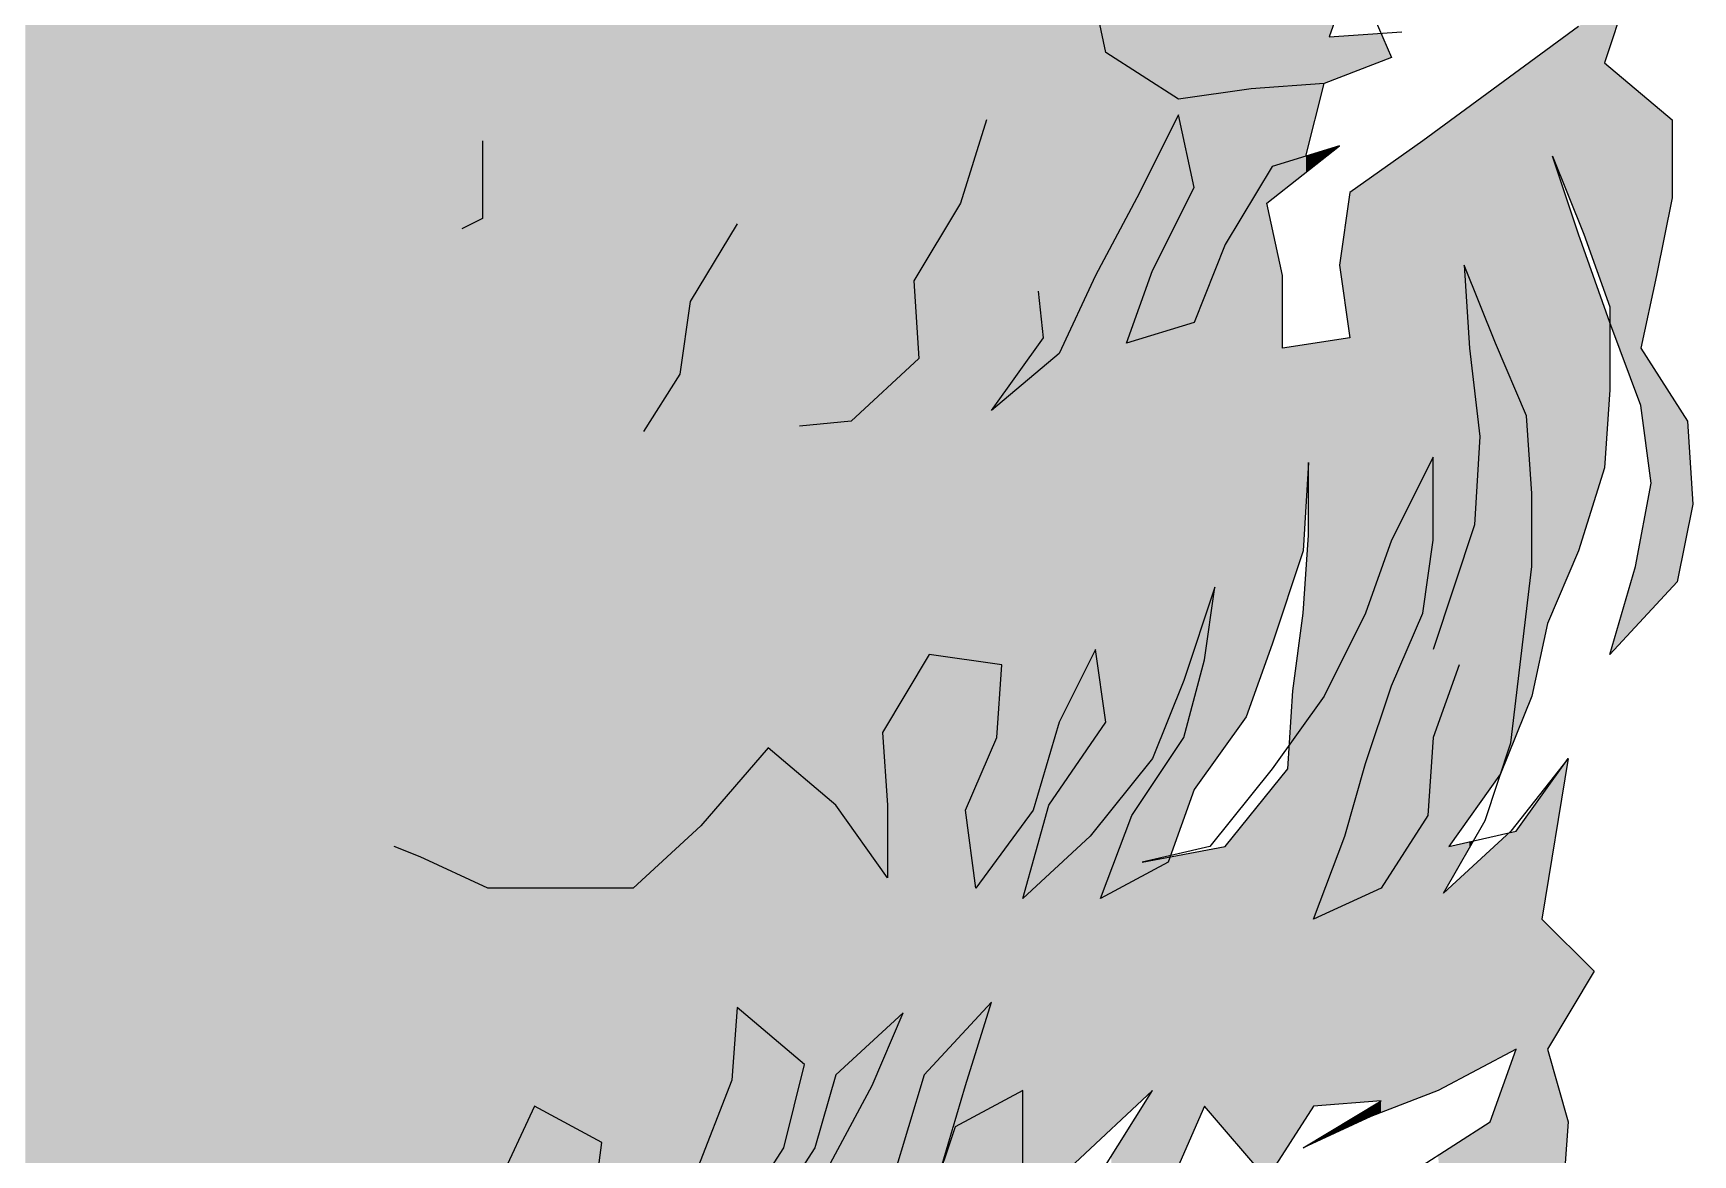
# Model space of a CAD drawing. Extents: x 20.477 to 20.834, y 4.403 to 4.771.
# Drawn here: x 20.636 to 20.8342, y 4.484 to 4.618 of the extents above; entities that cross this region are included whole.
import ezdxf

# ---------------------------------------------------------------- set-up
doc = ezdxf.new("R2010")
doc.units = 0
doc.layers.get('0').update_dxf_attribs({"linetype": 'CONTINUOUS'})

# ---------------------------------------------------------------- blocks, each defined once
blk = doc.blocks.new('*U12')
at = {"color": 0}
for points in [[(20.67417, 4.43706), (20.67107, 4.76896), (20.67417, 4.76962)], [(20.67541, 4.43763), (20.67417, 4.76962), (20.67541, 4.76989)], [(20.67417, 4.43706), (20.67417, 4.76962), (20.67541, 4.43763)], [(20.67665, 4.43821), (20.67541, 4.76989), (20.67665, 4.77015)], [(20.67541, 4.43763), (20.67541, 4.76989), (20.67665, 4.43821)], [(20.67665, 4.43821), (20.67665, 4.77015), (20.67727, 4.43849)], [(20.67727, 4.43849), (20.67665, 4.77015), (20.67727, 4.76982)], [(20.67727, 4.43849), (20.67727, 4.76982), (20.68223, 4.44078)], [(20.68223, 4.44078), (20.67727, 4.76982), (20.68223, 4.76715)], [(20.66797, 4.40371), (20.66457, 4.76673), (20.66797, 4.76829)], [(20.66921, 4.40295), (20.66797, 4.76829), (20.66921, 4.76856)], [(20.66797, 4.40371), (20.66797, 4.76829), (20.66921, 4.40295)], [(20.67107, 4.40466), (20.66921, 4.76856), (20.67107, 4.76896)], [(20.66921, 4.40295), (20.66921, 4.76856), (20.67107, 4.40466)], [(20.67107, 4.42838), (20.67107, 4.76896), (20.67417, 4.43706)], [(20.66457, 4.4058), (20.6599, 4.76457), (20.66457, 4.76673)], [(20.66457, 4.4058), (20.66457, 4.76673), (20.66797, 4.40371)], [(20.68223, 4.44078), (20.68223, 4.76715), (20.68472, 4.43896)], [(20.68472, 4.43896), (20.68223, 4.76715), (20.68472, 4.76581)], [(20.69154, 4.43396), (20.68472, 4.76581), (20.69154, 4.76686)], [(20.68472, 4.43896), (20.68472, 4.76581), (20.69154, 4.43396)], [(20.69278, 4.42776), (20.69154, 4.76686), (20.69278, 4.76705)], [(20.69154, 4.43396), (20.69154, 4.76686), (20.69278, 4.42776)], [(20.69278, 4.42776), (20.69278, 4.76705), (20.6934, 4.42466)], [(20.6934, 4.42466), (20.69278, 4.76705), (20.6934, 4.76648)], [(20.6934, 4.42466), (20.6934, 4.76648), (20.69775, 4.41597)], [(20.69775, 4.41597), (20.6934, 4.76648), (20.69775, 4.76247)], [(20.65928, 4.40295), (20.65121, 4.75279), (20.65928, 4.76373)], [(20.6599, 4.40328), (20.65928, 4.76373), (20.6599, 4.76457)], [(20.65928, 4.40295), (20.65928, 4.76373), (20.6599, 4.40328)], [(20.6599, 4.40328), (20.6599, 4.76457), (20.66457, 4.4058)], [(20.64191, 4.43458), (20.63508, 4.75961), (20.64191, 4.76171)], [(20.64315, 4.4342), (20.64191, 4.76171), (20.64315, 4.76209)], [(20.64191, 4.43458), (20.64191, 4.76171), (20.64315, 4.4342)], [(20.64315, 4.4342), (20.64315, 4.76209), (20.64873, 4.43248)], [(20.64873, 4.43248), (20.64315, 4.76209), (20.64873, 4.75565)], [(20.69775, 4.41597), (20.69775, 4.76247), (20.69837, 4.41706)], [(20.69837, 4.41706), (20.69775, 4.76247), (20.69837, 4.7619)], [(20.69837, 4.44264), (20.69837, 4.7619), (20.69899, 4.45133)], [(20.69899, 4.45133), (20.69837, 4.7619), (20.69899, 4.76133)], [(20.63508, 4.43301), (20.63508, 4.75961), (20.64191, 4.43458)], [(20.69899, 4.45133), (20.69899, 4.76133), (20.70085, 4.45233)], [(20.70085, 4.45233), (20.69899, 4.76133), (20.70085, 4.75961)], [(20.70085, 4.45233), (20.70085, 4.75961), (20.70271, 4.45333)], [(20.70271, 4.45333), (20.70085, 4.75961), (20.70271, 4.75849)], [(20.70271, 4.45333), (20.70271, 4.75849), (20.70705, 4.45567)], [(20.70705, 4.45567), (20.70271, 4.75849), (20.70705, 4.75589)], [(20.64873, 4.43248), (20.64873, 4.75565), (20.64997, 4.4321)], [(20.64997, 4.4321), (20.64873, 4.75565), (20.64997, 4.75422)], [(20.70705, 4.45567), (20.70705, 4.75589), (20.71015, 4.45301)], [(20.71015, 4.45301), (20.70705, 4.75589), (20.71015, 4.75403)], [(20.64997, 4.40915), (20.64997, 4.75422), (20.65121, 4.40481)], [(20.65121, 4.40481), (20.64997, 4.75422), (20.65121, 4.75279)], [(20.71015, 4.45301), (20.71015, 4.75403), (20.7145, 4.44929)], [(20.7145, 4.44929), (20.71015, 4.75403), (20.7145, 4.75216)], [(20.65121, 4.40481), (20.65121, 4.75279), (20.65928, 4.40295)], [(20.73993, 4.47434), (20.73869, 4.71772), (20.73993, 4.71877)], [(20.74056, 4.4754), (20.73993, 4.71877), (20.74056, 4.71929)], [(20.73993, 4.47434), (20.73993, 4.71877), (20.74056, 4.4754)], [(20.74056, 4.4754), (20.74056, 4.71929), (20.74126, 4.4766)], [(20.74126, 4.4766), (20.74056, 4.71929), (20.74126, 4.71918)], [(20.74126, 4.4766), (20.74126, 4.71918), (20.74242, 4.47856)], [(20.74242, 4.47856), (20.74126, 4.71918), (20.74242, 4.719)], [(20.74242, 4.47856), (20.74242, 4.719), (20.74304, 4.47961)], [(20.74304, 4.47961), (20.74242, 4.719), (20.74304, 4.71891)], [(20.74304, 4.47961), (20.74304, 4.71891), (20.74428, 4.48172)], [(20.74428, 4.48172), (20.74304, 4.71891), (20.74428, 4.71872)], [(20.74428, 4.48172), (20.74428, 4.71872), (20.7449, 4.48383)], [(20.7449, 4.48383), (20.74428, 4.71872), (20.7449, 4.71862)], [(20.73807, 4.47118), (20.73621, 4.71562), (20.73807, 4.71719)], [(20.73869, 4.47223), (20.73807, 4.71719), (20.73869, 4.71772)], [(20.73807, 4.47118), (20.73807, 4.71719), (20.73869, 4.47223)], [(20.73869, 4.47223), (20.73869, 4.71772), (20.73993, 4.47434)], [(20.73435, 4.46456), (20.73249, 4.71247), (20.73435, 4.71404)], [(20.73621, 4.46787), (20.73435, 4.71404), (20.73621, 4.71562)], [(20.73435, 4.46456), (20.73435, 4.71404), (20.73621, 4.46787)], [(20.73621, 4.46787), (20.73621, 4.71562), (20.73807, 4.47118)], [(20.7145, 4.44929), (20.7145, 4.71371), (20.71574, 4.44823)], [(20.71574, 4.44823), (20.7145, 4.71371), (20.71574, 4.71294)], [(20.71574, 4.44823), (20.71574, 4.71294), (20.71884, 4.44823)], [(20.71884, 4.44823), (20.71574, 4.71294), (20.71884, 4.71104)], [(20.73107, 4.45671), (20.73063, 4.71123), (20.73107, 4.71226)], [(20.73125, 4.45691), (20.73107, 4.71226), (20.73125, 4.71229)], [(20.73107, 4.45671), (20.73107, 4.71226), (20.73125, 4.45691)], [(20.73187, 4.44761), (20.73125, 4.71229), (20.73187, 4.71238)], [(20.73125, 4.44761), (20.73125, 4.71229), (20.73187, 4.44761)], [(20.73249, 4.44761), (20.73187, 4.71238), (20.73249, 4.71247)], [(20.73187, 4.44761), (20.73187, 4.71238), (20.73249, 4.44761)], [(20.73249, 4.46125), (20.73249, 4.71247), (20.73435, 4.46456)], [(20.71884, 4.44823), (20.71884, 4.71104), (20.71946, 4.44823)], [(20.71946, 4.44823), (20.71884, 4.71104), (20.71946, 4.71065)], [(20.71946, 4.44823), (20.71946, 4.71065), (20.72256, 4.44823)], [(20.72256, 4.44823), (20.71946, 4.71065), (20.72256, 4.70875)], [(20.72753, 4.45257), (20.72566, 4.7097), (20.72753, 4.71027)], [(20.72815, 4.45329), (20.72753, 4.71027), (20.72815, 4.71046)], [(20.72753, 4.45257), (20.72753, 4.71027), (20.72815, 4.45329)], [(20.73063, 4.45619), (20.72815, 4.71046), (20.73063, 4.71123)], [(20.72815, 4.45329), (20.72815, 4.71046), (20.73063, 4.45619)], [(20.73063, 4.45619), (20.73063, 4.71123), (20.73107, 4.45671)], [(20.7238, 4.44823), (20.72256, 4.70875), (20.7238, 4.70913)], [(20.72256, 4.44823), (20.72256, 4.70875), (20.7238, 4.44823)], [(20.72504, 4.44967), (20.7238, 4.70913), (20.72504, 4.70951)], [(20.7238, 4.44823), (20.7238, 4.70913), (20.72504, 4.44967)], [(20.72566, 4.4504), (20.72504, 4.70951), (20.72566, 4.7097)], [(20.72504, 4.44967), (20.72504, 4.70951), (20.72566, 4.4504)], [(20.72566, 4.4504), (20.72566, 4.7097), (20.72753, 4.45257)], [(20.7449, 4.48383), (20.7449, 4.68207), (20.74552, 4.48594)], [(20.74552, 4.48594), (20.7449, 4.68207), (20.74552, 4.67975)], [(20.76351, 4.48586), (20.76351, 4.68207), (20.76413, 4.48644)], [(20.76413, 4.48644), (20.76351, 4.68207), (20.76413, 4.67339)], [(20.74552, 4.48594), (20.74552, 4.67975), (20.74588, 4.48716)], [(20.74588, 4.48716), (20.74552, 4.67975), (20.74588, 4.6784)], [(20.74588, 4.48716), (20.74588, 4.6784), (20.74614, 4.4873)], [(20.74614, 4.4873), (20.74588, 4.6784), (20.74614, 4.67742)], [(20.77309, 4.52318), (20.77282, 4.67773), (20.77309, 4.67828)], [(20.77309, 4.52318), (20.77309, 4.67828), (20.77344, 4.52415)], [(20.77344, 4.52415), (20.77309, 4.67828), (20.77344, 4.67587)], [(20.74614, 4.4873), (20.74614, 4.67742), (20.74676, 4.48764)], [(20.74676, 4.48764), (20.74614, 4.67742), (20.74676, 4.67509)], [(20.77282, 4.52241), (20.77186, 4.67581), (20.77282, 4.67773)], [(20.77282, 4.52241), (20.77282, 4.67773), (20.77309, 4.52318)], [(20.77158, 4.51965), (20.77096, 4.67401), (20.77158, 4.67525)], [(20.77186, 4.51972), (20.77158, 4.67525), (20.77186, 4.67581)], [(20.77158, 4.51965), (20.77158, 4.67525), (20.77186, 4.51972)], [(20.77186, 4.51972), (20.77186, 4.67581), (20.77282, 4.52241)], [(20.77344, 4.52415), (20.77344, 4.67587), (20.77406, 4.52589)], [(20.77406, 4.52589), (20.77344, 4.67587), (20.77406, 4.67153)], [(20.76351, 4.48586), (20.76165, 4.66408), (20.76351, 4.67339)], [(20.77046, 4.5194), (20.76972, 4.67153), (20.77046, 4.67301)], [(20.77096, 4.51951), (20.77046, 4.67301), (20.77096, 4.67401)], [(20.77046, 4.5194), (20.77046, 4.67301), (20.77096, 4.51951)], [(20.77096, 4.51951), (20.77096, 4.67401), (20.77158, 4.51965)], [(20.76909, 4.51908), (20.76847, 4.66739), (20.76909, 4.67029)], [(20.76972, 4.51923), (20.76909, 4.67029), (20.76972, 4.67153)], [(20.76909, 4.51908), (20.76909, 4.67029), (20.76972, 4.51923)], [(20.76972, 4.51923), (20.76972, 4.67153), (20.77046, 4.5194)], [(20.77406, 4.52589), (20.77406, 4.67153), (20.77468, 4.52762)], [(20.77468, 4.52762), (20.77406, 4.67153), (20.77468, 4.67109)], [(20.77468, 4.52762), (20.77468, 4.67109), (20.77592, 4.52936)], [(20.77592, 4.52936), (20.77468, 4.67109), (20.77592, 4.6702)], [(20.77592, 4.52936), (20.77592, 4.6702), (20.77654, 4.53023)], [(20.77654, 4.53023), (20.77592, 4.6702), (20.77654, 4.66976)], [(20.77654, 4.53023), (20.77654, 4.66976), (20.7784, 4.53283)], [(20.7784, 4.53283), (20.77654, 4.66976), (20.7784, 4.66843)], [(20.7784, 4.53283), (20.7784, 4.66843), (20.78088, 4.53631)], [(20.78088, 4.53631), (20.7784, 4.66843), (20.78088, 4.66665)], [(20.76847, 4.49049), (20.76785, 4.6645), (20.76847, 4.66739)], [(20.76847, 4.51894), (20.76847, 4.66739), (20.76909, 4.51908)], [(20.78088, 4.53631), (20.78088, 4.66665), (20.78274, 4.54152)], [(20.78274, 4.54152), (20.78088, 4.66665), (20.78274, 4.66533)], [(20.76785, 4.48991), (20.76723, 4.6616), (20.76785, 4.6645)], [(20.76785, 4.48991), (20.76785, 4.6645), (20.76847, 4.49049)], [(20.78274, 4.54152), (20.78274, 4.66533), (20.78336, 4.54325)], [(20.78336, 4.54325), (20.78274, 4.66533), (20.78336, 4.66471)], [(20.78336, 4.59771), (20.78336, 4.66471), (20.78398, 4.5982)], [(20.78398, 4.5982), (20.78336, 4.66471), (20.78398, 4.66408)], [(20.74676, 4.48764), (20.74676, 4.66284), (20.74687, 4.4877)], [(20.74687, 4.4877), (20.74676, 4.66284), (20.74687, 4.66245)], [(20.74687, 4.4877), (20.74687, 4.66245), (20.74735, 4.48796)], [(20.74735, 4.48796), (20.74687, 4.66245), (20.74735, 4.66078)], [(20.76165, 4.48412), (20.76041, 4.66143), (20.76165, 4.66408)], [(20.76165, 4.48412), (20.76165, 4.66408), (20.76351, 4.48586)], [(20.76413, 4.48644), (20.76413, 4.66408), (20.76475, 4.48702)], [(20.76475, 4.48702), (20.76413, 4.66408), (20.76475, 4.66129)], [(20.78398, 4.5982), (20.78398, 4.66408), (20.78461, 4.59869)], [(20.78461, 4.59869), (20.78398, 4.66408), (20.78461, 4.66346)], [(20.78461, 4.59869), (20.78461, 4.66346), (20.78523, 4.59918)], [(20.78523, 4.59918), (20.78461, 4.66346), (20.78523, 4.66284)], [(20.78523, 4.59918), (20.78523, 4.66284), (20.78585, 4.59966)], [(20.78585, 4.59966), (20.78523, 4.66284), (20.78585, 4.66222)], [(20.74735, 4.48796), (20.74735, 4.66078), (20.74738, 4.48797)], [(20.74738, 4.48797), (20.74735, 4.66078), (20.74738, 4.66067)], [(20.74738, 4.48797), (20.74738, 4.66067), (20.74739, 4.48798)], [(20.74739, 4.48798), (20.74738, 4.66067), (20.74739, 4.66062)], [(20.74739, 4.48798), (20.74739, 4.66062), (20.748, 4.48831)], [(20.748, 4.48831), (20.74739, 4.66062), (20.748, 4.6585)], [(20.76041, 4.48296), (20.75731, 4.65478), (20.76041, 4.66143)], [(20.76041, 4.48296), (20.76041, 4.66143), (20.76165, 4.48412)], [(20.76475, 4.48702), (20.76475, 4.66129), (20.76537, 4.48759)], [(20.76537, 4.48759), (20.76475, 4.66129), (20.76537, 4.6585)], [(20.76723, 4.48933), (20.76661, 4.65292), (20.76723, 4.6616)], [(20.76723, 4.48933), (20.76723, 4.6616), (20.76785, 4.48991)], [(20.78585, 4.59966), (20.78585, 4.66222), (20.78647, 4.60015)], [(20.78647, 4.60015), (20.78585, 4.66222), (20.78647, 4.6616)], [(20.78647, 4.60015), (20.78647, 4.6616), (20.78771, 4.60113)], [(20.78771, 4.60113), (20.78647, 4.6616), (20.78771, 4.66036)], [(20.78771, 4.60113), (20.78771, 4.66036), (20.78802, 4.60137)], [(20.78802, 4.60137), (20.78771, 4.66036), (20.78802, 4.66005)], [(20.748, 4.48831), (20.748, 4.6585), (20.74862, 4.48864)], [(20.74862, 4.48864), (20.748, 4.6585), (20.74862, 4.65633)], [(20.76537, 4.48759), (20.76537, 4.6585), (20.76599, 4.48817)], [(20.76599, 4.48817), (20.76537, 4.6585), (20.76599, 4.65571)], [(20.78802, 4.6033), (20.78802, 4.66005), (20.78833, 4.60454)], [(20.78833, 4.60454), (20.78802, 4.66005), (20.78833, 4.65974)], [(20.78833, 4.60454), (20.78833, 4.65974), (20.78895, 4.60702)], [(20.78895, 4.60702), (20.78833, 4.65974), (20.78895, 4.65912)], [(20.78895, 4.60702), (20.78895, 4.65912), (20.79019, 4.61198)], [(20.79019, 4.61198), (20.78895, 4.65912), (20.79019, 4.65788)], [(20.79019, 4.61198), (20.79019, 4.65788), (20.79081, 4.61222)], [(20.79081, 4.61222), (20.79019, 4.65788), (20.79081, 4.65726)], [(20.79081, 4.61756), (20.79081, 4.65726), (20.79205, 4.62104)], [(20.74862, 4.48864), (20.74862, 4.65633), (20.74924, 4.48897)], [(20.74924, 4.48897), (20.74862, 4.65633), (20.74924, 4.65416)], [(20.75296, 4.49098), (20.74924, 4.65416), (20.75296, 4.65445)], [(20.7542, 4.49165), (20.75296, 4.65445), (20.7542, 4.65454)], [(20.75296, 4.49098), (20.75296, 4.65445), (20.7542, 4.49165)], [(20.75607, 4.47681), (20.7542, 4.65454), (20.75607, 4.65469)], [(20.7542, 4.47418), (20.7542, 4.65454), (20.75607, 4.47681)], [(20.75669, 4.47769), (20.75607, 4.65469), (20.75669, 4.65473)], [(20.75607, 4.47681), (20.75607, 4.65469), (20.75669, 4.47769)], [(20.75731, 4.47857), (20.75669, 4.65473), (20.75731, 4.65478)], [(20.75669, 4.47769), (20.75669, 4.65473), (20.75731, 4.47857)], [(20.75731, 4.47857), (20.75731, 4.65478), (20.76041, 4.48296)], [(20.76599, 4.48817), (20.76599, 4.65571), (20.76661, 4.48875)], [(20.76661, 4.48875), (20.76599, 4.65571), (20.76661, 4.65292)], [(20.74924, 4.48897), (20.74924, 4.65416), (20.75296, 4.49098)], [(20.76661, 4.48875), (20.76661, 4.65292), (20.76723, 4.48933)], [(20.82369, 4.58705), (20.82244, 4.62029), (20.82369, 4.62129)], [(20.82431, 4.61632), (20.82369, 4.62129), (20.82431, 4.62178)], [(20.82369, 4.61446), (20.82369, 4.62129), (20.82431, 4.61632)], [(20.82431, 4.61632), (20.82431, 4.62178), (20.82617, 4.62191)], [(20.82059, 4.59554), (20.81935, 4.61789), (20.82059, 4.6188)], [(20.82121, 4.59399), (20.82059, 4.6188), (20.82121, 4.6193)], [(20.82059, 4.59554), (20.82059, 4.6188), (20.82121, 4.59399)], [(20.82244, 4.59055), (20.82121, 4.6193), (20.82244, 4.62029)], [(20.82121, 4.59399), (20.82121, 4.6193), (20.82244, 4.59055)], [(20.82244, 4.59055), (20.82244, 4.62029), (20.82369, 4.58705)], [(20.79205, 4.6127), (20.79081, 4.61756), (20.79205, 4.61765)], [(20.79081, 4.61222), (20.79081, 4.61756), (20.79205, 4.6127)], [(20.79267, 4.61294), (20.79205, 4.61765), (20.79267, 4.6177)], [(20.79205, 4.6127), (20.79205, 4.61765), (20.79267, 4.61294)], [(20.79329, 4.61317), (20.79267, 4.6177), (20.79329, 4.61774)], [(20.79267, 4.61294), (20.79267, 4.6177), (20.79329, 4.61317)], [(20.79391, 4.61341), (20.79329, 4.61774), (20.79391, 4.61779)], [(20.79329, 4.61317), (20.79329, 4.61774), (20.79391, 4.61341)], [(20.79453, 4.61365), (20.79391, 4.61779), (20.79453, 4.61783)], [(20.79391, 4.61341), (20.79391, 4.61779), (20.79453, 4.61365)], [(20.79577, 4.61413), (20.79453, 4.61783), (20.79577, 4.61792)], [(20.79453, 4.61365), (20.79453, 4.61783), (20.79577, 4.61413)], [(20.79639, 4.61436), (20.79577, 4.61792), (20.79639, 4.61796)], [(20.79577, 4.61413), (20.79577, 4.61792), (20.79639, 4.61436)], [(20.797, 4.6146), (20.79639, 4.61796), (20.797, 4.61801)], [(20.79639, 4.61436), (20.79639, 4.61796), (20.797, 4.6146)], [(20.797, 4.6146), (20.797, 4.61801), (20.79701, 4.61461)], [(20.79701, 4.61461), (20.797, 4.61801), (20.79701, 4.61798)], [(20.79701, 4.61461), (20.79701, 4.61798), (20.79712, 4.61465)], [(20.79712, 4.61465), (20.79701, 4.61798), (20.79712, 4.61773)], [(20.79712, 4.61465), (20.79712, 4.61773), (20.79713, 4.61465)], [(20.79713, 4.61465), (20.79712, 4.61773), (20.79713, 4.6177)], [(20.79713, 4.61465), (20.79713, 4.6177), (20.79825, 4.61508)], [(20.81811, 4.60175), (20.81749, 4.61653), (20.81811, 4.61698)], [(20.81873, 4.6002), (20.81811, 4.61698), (20.81873, 4.61744)], [(20.81811, 4.60175), (20.81811, 4.61698), (20.81873, 4.6002)], [(20.81935, 4.59865), (20.81873, 4.61744), (20.81935, 4.61789)], [(20.81873, 4.6002), (20.81873, 4.61744), (20.81935, 4.59865)], [(20.81935, 4.59865), (20.81935, 4.61789), (20.82059, 4.59554)], [(20.8162, 4.54436), (20.81501, 4.61471), (20.8162, 4.61559)], [(20.81687, 4.54747), (20.8162, 4.61559), (20.81687, 4.61608)], [(20.8162, 4.54436), (20.8162, 4.61559), (20.81687, 4.54747)], [(20.81698, 4.54774), (20.81687, 4.61608), (20.81698, 4.61616)], [(20.81687, 4.54747), (20.81687, 4.61608), (20.81698, 4.54774)], [(20.81749, 4.54892), (20.81698, 4.61616), (20.81749, 4.61653)], [(20.81698, 4.54774), (20.81698, 4.61616), (20.81749, 4.54892)], [(20.81749, 4.6033), (20.81749, 4.61653), (20.81811, 4.60175)], [(20.81232, 4.53207), (20.81128, 4.61198), (20.81232, 4.61274)], [(20.81252, 4.53259), (20.81232, 4.61274), (20.81252, 4.61289)], [(20.81232, 4.53207), (20.81232, 4.61274), (20.81252, 4.53259)], [(20.81315, 4.53414), (20.81252, 4.61289), (20.81315, 4.61335)], [(20.81252, 4.53259), (20.81252, 4.61289), (20.81315, 4.53414)], [(20.81325, 4.53439), (20.81315, 4.61335), (20.81325, 4.61342)], [(20.81315, 4.53414), (20.81315, 4.61335), (20.81325, 4.53439)], [(20.81347, 4.53495), (20.81325, 4.61342), (20.81347, 4.61358)], [(20.81325, 4.53439), (20.81325, 4.61342), (20.81347, 4.53495)], [(20.81377, 4.53569), (20.81347, 4.61358), (20.81377, 4.6138)], [(20.81347, 4.53495), (20.81347, 4.61358), (20.81377, 4.53569)], [(20.81501, 4.53879), (20.81377, 4.6138), (20.81501, 4.61471)], [(20.81377, 4.53569), (20.81377, 4.6138), (20.81501, 4.53879)], [(20.81501, 4.53879), (20.81501, 4.61471), (20.8162, 4.54436)], [(20.82369, 4.58705), (20.82369, 4.61446), (20.82431, 4.58531)], [(20.82431, 4.58531), (20.82369, 4.61446), (20.82431, 4.61394)], [(20.82431, 4.58345), (20.82431, 4.61394), (20.82617, 4.57849)], [(20.82617, 4.57849), (20.82431, 4.61394), (20.82617, 4.61236)], [(20.81004, 4.52775), (20.8088, 4.61016), (20.81004, 4.61107)], [(20.81066, 4.52862), (20.81004, 4.61107), (20.81066, 4.61153)], [(20.81004, 4.52775), (20.81004, 4.61107), (20.81066, 4.52862)], [(20.81128, 4.52948), (20.81066, 4.61153), (20.81128, 4.61198)], [(20.81066, 4.52862), (20.81066, 4.61153), (20.81128, 4.52948)], [(20.81128, 4.52948), (20.81128, 4.61198), (20.81232, 4.53207)], [(20.82617, 4.57849), (20.82617, 4.61236), (20.82679, 4.57683)], [(20.82679, 4.57683), (20.82617, 4.61236), (20.82679, 4.61184)], [(20.82679, 4.57683), (20.82679, 4.61184), (20.82741, 4.57518)], [(20.82741, 4.57518), (20.82679, 4.61184), (20.82741, 4.61131)], [(20.82741, 4.57518), (20.82741, 4.61131), (20.82804, 4.57352)], [(20.82804, 4.57352), (20.82741, 4.61131), (20.82804, 4.61079)], [(20.82804, 4.58035), (20.82804, 4.61079), (20.82928, 4.58614)], [(20.82928, 4.58614), (20.82804, 4.61079), (20.82928, 4.60974)], [(20.80756, 4.52427), (20.80508, 4.60743), (20.80756, 4.60925)], [(20.80804, 4.52494), (20.80756, 4.60925), (20.80804, 4.6096)], [(20.80756, 4.52427), (20.80756, 4.60925), (20.80804, 4.52494)], [(20.8088, 4.52601), (20.80804, 4.6096), (20.8088, 4.61016)], [(20.80804, 4.52494), (20.80804, 4.6096), (20.8088, 4.52601)], [(20.8088, 4.52601), (20.8088, 4.61016), (20.81004, 4.52775)], [(20.82928, 4.58614), (20.82928, 4.60974), (20.8299, 4.58903)], [(20.8299, 4.58903), (20.82928, 4.60974), (20.8299, 4.60921)], [(20.8299, 4.58903), (20.8299, 4.60921), (20.83176, 4.59833)], [(20.83176, 4.59833), (20.8299, 4.60921), (20.83176, 4.60764)], [(20.80446, 4.49198), (20.80384, 4.60652), (20.80446, 4.60698)], [(20.80508, 4.5163), (20.80446, 4.60698), (20.80508, 4.60743)], [(20.80446, 4.51522), (20.80446, 4.60698), (20.80508, 4.5163)], [(20.80508, 4.5208), (20.80508, 4.60743), (20.80756, 4.52427)], [(20.80198, 4.49093), (20.80136, 4.60471), (20.80198, 4.60516)], [(20.8026, 4.49117), (20.80198, 4.60516), (20.8026, 4.60561)], [(20.80198, 4.49093), (20.80198, 4.60516), (20.8026, 4.49117)], [(20.80322, 4.49141), (20.8026, 4.60561), (20.80322, 4.60607)], [(20.8026, 4.49117), (20.8026, 4.60561), (20.80322, 4.49141)], [(20.80384, 4.49165), (20.80322, 4.60607), (20.80384, 4.60652)], [(20.80322, 4.49141), (20.80322, 4.60607), (20.80384, 4.49165)], [(20.80384, 4.49165), (20.80384, 4.60652), (20.80446, 4.49198)], [(20.78833, 4.60161), (20.78802, 4.6033), (20.78833, 4.60339)], [(20.78802, 4.60137), (20.78802, 4.6033), (20.78833, 4.60161)], [(20.78895, 4.6021), (20.78833, 4.60339), (20.78895, 4.60358)], [(20.78833, 4.60161), (20.78833, 4.60339), (20.78895, 4.6021)], [(20.79019, 4.60308), (20.78895, 4.60358), (20.79019, 4.60397)], [(20.78895, 4.6021), (20.78895, 4.60358), (20.79019, 4.60308)], [(20.79081, 4.60356), (20.79019, 4.60397), (20.79081, 4.60416)], [(20.79019, 4.60308), (20.79019, 4.60397), (20.79081, 4.60356)], [(20.79081, 4.60356), (20.79081, 4.60416), (20.79205, 4.60454)], [(20.79888, 4.48974), (20.79855, 4.60271), (20.79888, 4.60294)], [(20.7995, 4.48998), (20.79888, 4.60294), (20.7995, 4.60339)], [(20.79888, 4.48974), (20.79888, 4.60294), (20.7995, 4.48998)], [(20.80012, 4.49022), (20.7995, 4.60339), (20.80012, 4.60383)], [(20.7995, 4.48998), (20.7995, 4.60339), (20.80012, 4.49022)], [(20.80074, 4.49045), (20.80012, 4.60383), (20.80074, 4.60427)], [(20.80012, 4.49022), (20.80012, 4.60383), (20.80074, 4.49045)], [(20.80136, 4.49069), (20.80074, 4.60427), (20.80136, 4.60471)], [(20.80074, 4.49045), (20.80074, 4.60427), (20.80136, 4.49069)], [(20.80136, 4.49069), (20.80136, 4.60471), (20.80198, 4.49093)], [(20.81749, 4.54892), (20.81749, 4.6033), (20.81811, 4.55037)], [(20.81811, 4.55037), (20.81749, 4.6033), (20.81811, 4.60144)], [(20.79639, 4.49036), (20.79577, 4.60073), (20.79639, 4.60117)], [(20.797, 4.4904), (20.79639, 4.60117), (20.797, 4.6016)], [(20.79639, 4.49036), (20.79639, 4.60117), (20.797, 4.4904)], [(20.79701, 4.49041), (20.797, 4.6016), (20.79701, 4.60161)], [(20.797, 4.4904), (20.797, 4.6016), (20.79701, 4.49041)], [(20.79712, 4.48906), (20.79701, 4.60161), (20.79712, 4.60169)], [(20.79701, 4.48902), (20.79701, 4.60161), (20.79712, 4.48906)], [(20.79713, 4.48907), (20.79712, 4.60169), (20.79713, 4.6017)], [(20.79712, 4.48906), (20.79712, 4.60169), (20.79713, 4.48907)], [(20.79825, 4.4895), (20.79713, 4.6017), (20.79825, 4.6025)], [(20.79713, 4.48907), (20.79713, 4.6017), (20.79825, 4.4895)], [(20.79855, 4.48961), (20.79825, 4.6025), (20.79855, 4.60271)], [(20.79825, 4.4895), (20.79825, 4.6025), (20.79855, 4.48961)], [(20.79855, 4.48961), (20.79855, 4.60271), (20.79888, 4.48974)], [(20.81811, 4.55037), (20.81811, 4.60144), (20.81873, 4.55181)], [(20.81873, 4.55181), (20.81811, 4.60144), (20.81873, 4.59958)], [(20.79329, 4.58159), (20.79267, 4.59461), (20.79329, 4.59896)], [(20.79391, 4.49017), (20.79329, 4.59896), (20.79391, 4.5994)], [(20.79329, 4.49012), (20.79329, 4.59896), (20.79391, 4.49017)], [(20.79453, 4.49022), (20.79391, 4.5994), (20.79453, 4.59984)], [(20.79391, 4.49017), (20.79391, 4.5994), (20.79453, 4.49022)], [(20.79577, 4.49031), (20.79453, 4.59984), (20.79577, 4.60073)], [(20.79453, 4.49022), (20.79453, 4.59984), (20.79577, 4.49031)], [(20.79577, 4.49031), (20.79577, 4.60073), (20.79639, 4.49036)], [(20.81873, 4.55181), (20.81873, 4.59958), (20.81935, 4.55326)], [(20.81935, 4.55326), (20.81873, 4.59958), (20.81935, 4.59771)], [(20.78336, 4.54325), (20.78336, 4.59771), (20.78398, 4.54499)], [(20.78398, 4.54499), (20.78336, 4.59771), (20.78398, 4.59482)], [(20.81935, 4.55326), (20.81935, 4.59771), (20.82059, 4.55616)], [(20.82059, 4.55616), (20.81935, 4.59771), (20.82059, 4.59399)], [(20.78398, 4.54499), (20.78398, 4.59482), (20.78461, 4.54685)], [(20.78461, 4.54685), (20.78398, 4.59482), (20.78461, 4.59193)], [(20.79267, 4.58593), (20.79205, 4.59027), (20.79267, 4.59461)], [(20.79267, 4.58593), (20.79267, 4.59461), (20.79329, 4.58159)], [(20.82059, 4.55616), (20.82059, 4.59399), (20.82121, 4.55814)], [(20.82121, 4.55814), (20.82059, 4.59399), (20.82121, 4.59224)], [(20.78461, 4.54685), (20.78461, 4.59193), (20.78523, 4.54871)], [(20.78523, 4.54871), (20.78461, 4.59193), (20.78523, 4.58903)], [(20.82121, 4.55814), (20.82121, 4.59224), (20.82244, 4.56208)], [(20.82244, 4.56208), (20.82121, 4.59224), (20.82244, 4.58875)], [(20.82244, 4.56208), (20.82244, 4.58875), (20.82369, 4.56608)], [(20.82369, 4.56608), (20.82244, 4.58875), (20.82369, 4.58521)], [(20.82369, 4.56608), (20.82369, 4.58521), (20.82431, 4.57538)], [(20.82431, 4.57538), (20.82369, 4.58521), (20.82431, 4.58345)], [(20.79019, 4.48988), (20.78895, 4.58092), (20.79019, 4.58111)], [(20.79081, 4.48993), (20.79019, 4.58111), (20.79081, 4.58121)], [(20.79019, 4.48988), (20.79019, 4.58111), (20.79081, 4.48993)], [(20.79205, 4.49002), (20.79081, 4.58121), (20.79205, 4.5814)], [(20.79081, 4.48993), (20.79081, 4.58121), (20.79205, 4.49002)], [(20.79267, 4.49007), (20.79205, 4.5814), (20.79267, 4.58149)], [(20.79205, 4.49002), (20.79205, 4.5814), (20.79267, 4.49007)], [(20.79329, 4.49012), (20.79267, 4.58149), (20.79329, 4.58159)], [(20.79267, 4.49007), (20.79267, 4.58149), (20.79329, 4.49012)], [(20.78585, 4.55057), (20.78523, 4.58035), (20.78585, 4.58044)], [(20.78523, 4.54871), (20.78523, 4.58035), (20.78585, 4.55057)], [(20.78647, 4.55243), (20.78585, 4.58044), (20.78647, 4.58054)], [(20.78585, 4.55057), (20.78585, 4.58044), (20.78647, 4.55243)], [(20.78771, 4.55616), (20.78647, 4.58054), (20.78771, 4.58073)], [(20.78647, 4.55243), (20.78647, 4.58054), (20.78771, 4.55616)], [(20.78802, 4.56143), (20.78771, 4.58073), (20.78802, 4.58078)], [(20.78771, 4.55616), (20.78771, 4.58073), (20.78802, 4.56143)], [(20.78833, 4.5667), (20.78802, 4.58078), (20.78833, 4.58082)], [(20.78802, 4.56143), (20.78802, 4.58078), (20.78833, 4.5667)], [(20.78895, 4.48979), (20.78833, 4.58082), (20.78895, 4.58092)], [(20.78833, 4.48882), (20.78833, 4.58082), (20.78895, 4.48979)], [(20.78895, 4.48979), (20.78895, 4.58092), (20.79019, 4.48988)], [(20.82804, 4.57352), (20.82804, 4.58035), (20.82928, 4.56422)], [(20.82928, 4.56422), (20.82804, 4.58035), (20.82928, 4.57842)], [(20.82928, 4.54909), (20.82928, 4.57842), (20.8299, 4.54976)], [(20.8299, 4.54976), (20.82928, 4.57842), (20.8299, 4.57745)], [(20.8299, 4.54976), (20.8299, 4.57745), (20.83176, 4.55177)], [(20.83176, 4.55177), (20.8299, 4.57745), (20.83176, 4.57456)], [(20.83176, 4.55177), (20.83176, 4.57456), (20.83238, 4.55243)], [(20.83238, 4.55243), (20.83176, 4.57456), (20.83238, 4.57359)], [(20.83238, 4.55243), (20.83238, 4.57359), (20.83362, 4.55864)], [(20.83362, 4.55864), (20.83238, 4.57359), (20.83362, 4.57166)], [(20.83362, 4.55864), (20.83362, 4.57166), (20.83424, 4.56174)], [(20.82928, 4.54909), (20.82804, 4.5576), (20.82928, 4.56422)], [(20.78833, 4.48882), (20.78802, 4.55337), (20.78833, 4.55802)], [(20.82804, 4.54776), (20.82741, 4.55429), (20.82804, 4.5576)], [(20.82804, 4.54776), (20.82804, 4.5576), (20.82928, 4.54909)], [(20.78802, 4.48834), (20.78771, 4.54871), (20.78802, 4.55337)], [(20.78802, 4.48834), (20.78802, 4.55337), (20.78833, 4.48882)], [(20.82741, 4.54709), (20.82679, 4.55219), (20.82741, 4.55429)], [(20.82741, 4.54709), (20.82741, 4.55429), (20.82804, 4.54776)], [(20.82679, 4.54642), (20.82617, 4.55008), (20.82679, 4.55219)], [(20.82679, 4.54642), (20.82679, 4.55219), (20.82741, 4.54709)], [(20.82617, 4.54575), (20.82431, 4.54375), (20.82617, 4.55008)], [(20.82617, 4.54575), (20.82617, 4.55008), (20.82679, 4.54642)], [(20.78771, 4.48786), (20.78647, 4.53941), (20.78771, 4.54871)], [(20.78771, 4.48786), (20.78771, 4.54871), (20.78802, 4.48834)], [(20.78647, 4.48593), (20.78585, 4.5301), (20.78647, 4.53941)], [(20.78647, 4.48593), (20.78647, 4.53941), (20.78771, 4.48786)], [(20.78585, 4.48496), (20.78523, 4.52933), (20.78585, 4.5301)], [(20.78585, 4.48496), (20.78585, 4.5301), (20.78647, 4.48593)], [(20.81811, 4.52377), (20.81749, 4.52874), (20.81811, 4.52961)], [(20.81873, 4.52756), (20.81811, 4.52961), (20.81873, 4.53048)], [(20.81811, 4.52377), (20.81811, 4.52961), (20.81873, 4.52756)], [(20.81873, 4.52756), (20.81873, 4.53048), (20.81935, 4.53134)], [(20.78398, 4.48207), (20.78336, 4.527), (20.78398, 4.52778)], [(20.78461, 4.48303), (20.78398, 4.52778), (20.78461, 4.52855)], [(20.78398, 4.48207), (20.78398, 4.52778), (20.78461, 4.48303)], [(20.78523, 4.484), (20.78461, 4.52855), (20.78523, 4.52933)], [(20.78461, 4.48303), (20.78461, 4.52855), (20.78523, 4.484)], [(20.78523, 4.484), (20.78523, 4.52933), (20.78585, 4.48496)], [(20.81687, 4.5162), (20.8162, 4.52694), (20.81687, 4.52787)], [(20.81698, 4.5169), (20.81687, 4.52787), (20.81698, 4.52803)], [(20.81687, 4.5162), (20.81687, 4.52787), (20.81698, 4.5169)], [(20.81749, 4.51999), (20.81698, 4.52803), (20.81749, 4.52874)], [(20.81698, 4.5169), (20.81698, 4.52803), (20.81749, 4.51999)], [(20.81749, 4.51999), (20.81749, 4.52874), (20.81811, 4.52377)], [(20.78274, 4.48183), (20.78088, 4.5239), (20.78274, 4.52623)], [(20.78336, 4.4811), (20.78274, 4.52623), (20.78336, 4.527)], [(20.78274, 4.48183), (20.78274, 4.52623), (20.78336, 4.4811)], [(20.78336, 4.4811), (20.78336, 4.527), (20.78398, 4.48207)], [(20.8162, 4.47691), (20.81501, 4.52527), (20.8162, 4.52694)], [(20.8162, 4.51214), (20.8162, 4.52694), (20.81687, 4.5162)], [(20.78088, 4.484), (20.7784, 4.5208), (20.78088, 4.5239)], [(20.78088, 4.484), (20.78088, 4.5239), (20.78274, 4.48183)], [(20.81377, 4.47466), (20.81347, 4.52312), (20.81377, 4.52353)], [(20.81501, 4.47581), (20.81377, 4.52353), (20.81501, 4.52527)], [(20.81377, 4.47466), (20.81377, 4.52353), (20.81501, 4.47581)], [(20.81501, 4.47581), (20.81501, 4.52527), (20.8162, 4.47691)], [(20.81232, 4.49617), (20.81128, 4.52152), (20.81232, 4.52247)], [(20.81252, 4.49628), (20.81232, 4.52247), (20.81252, 4.52252)], [(20.81232, 4.49617), (20.81232, 4.52247), (20.81252, 4.49628)], [(20.81315, 4.49661), (20.81252, 4.52252), (20.81315, 4.52266)], [(20.81252, 4.49628), (20.81252, 4.52252), (20.81315, 4.49661)], [(20.81325, 4.47418), (20.81315, 4.52266), (20.81325, 4.5228)], [(20.81315, 4.47409), (20.81315, 4.52266), (20.81325, 4.47418)], [(20.81347, 4.47439), (20.81325, 4.5228), (20.81347, 4.52312)], [(20.81325, 4.47418), (20.81325, 4.5228), (20.81347, 4.47439)], [(20.81347, 4.47439), (20.81347, 4.52312), (20.81377, 4.47466)], [(20.77186, 4.4805), (20.77158, 4.51952), (20.77186, 4.51957)], [(20.77282, 4.4827), (20.77186, 4.51957), (20.77282, 4.51975)], [(20.77186, 4.4805), (20.77186, 4.51957), (20.77282, 4.4827)], [(20.77309, 4.48333), (20.77282, 4.51975), (20.77309, 4.5198)], [(20.77282, 4.4827), (20.77282, 4.51975), (20.77309, 4.48333)], [(20.77344, 4.48411), (20.77309, 4.5198), (20.77344, 4.51987)], [(20.77309, 4.48333), (20.77309, 4.5198), (20.77344, 4.48411)], [(20.77406, 4.48553), (20.77344, 4.51987), (20.77406, 4.51999)], [(20.77344, 4.48411), (20.77344, 4.51987), (20.77406, 4.48553)], [(20.77468, 4.48695), (20.77406, 4.51999), (20.77468, 4.5201)], [(20.77406, 4.48553), (20.77406, 4.51999), (20.77468, 4.48695)], [(20.77592, 4.48979), (20.77468, 4.5201), (20.77592, 4.52033)], [(20.77468, 4.48695), (20.77468, 4.5201), (20.77592, 4.48979)], [(20.77654, 4.48906), (20.77592, 4.52033), (20.77654, 4.52045)], [(20.77592, 4.48979), (20.77592, 4.52033), (20.77654, 4.48906)], [(20.7784, 4.48689), (20.77654, 4.52045), (20.7784, 4.5208)], [(20.77654, 4.48906), (20.77654, 4.52045), (20.7784, 4.48689)], [(20.7784, 4.48689), (20.7784, 4.5208), (20.78088, 4.484)], [(20.80756, 4.52064), (20.80508, 4.5208), (20.80756, 4.52137)], [(20.80508, 4.5163), (20.80508, 4.5208), (20.80756, 4.52064)], [(20.80756, 4.52064), (20.80756, 4.52137), (20.80804, 4.52148)], [(20.81004, 4.49495), (20.8088, 4.51923), (20.81004, 4.52037)], [(20.81066, 4.49529), (20.81004, 4.52037), (20.81066, 4.52094)], [(20.81004, 4.49495), (20.81004, 4.52037), (20.81066, 4.49529)], [(20.81128, 4.49562), (20.81066, 4.52094), (20.81128, 4.52152)], [(20.81066, 4.49529), (20.81066, 4.52094), (20.81128, 4.49562)], [(20.81128, 4.49562), (20.81128, 4.52152), (20.81232, 4.49617)], [(20.76909, 4.49107), (20.76847, 4.51894), (20.76909, 4.51906)], [(20.76847, 4.49049), (20.76847, 4.51894), (20.76909, 4.49107)], [(20.76972, 4.49165), (20.76909, 4.51906), (20.76972, 4.51917)], [(20.76909, 4.49107), (20.76909, 4.51906), (20.76972, 4.49165)], [(20.77046, 4.47891), (20.76972, 4.51917), (20.77046, 4.51931)], [(20.76972, 4.47829), (20.76972, 4.51917), (20.77046, 4.47891)], [(20.77096, 4.47934), (20.77046, 4.51931), (20.77096, 4.5194)], [(20.77046, 4.47891), (20.77046, 4.51931), (20.77096, 4.47934)], [(20.77158, 4.47986), (20.77096, 4.5194), (20.77158, 4.51952)], [(20.77096, 4.47934), (20.77096, 4.5194), (20.77158, 4.47986)], [(20.77158, 4.47986), (20.77158, 4.51952), (20.77186, 4.4805)], [(20.80756, 4.49363), (20.80508, 4.51579), (20.80756, 4.51808)], [(20.80804, 4.49389), (20.80756, 4.51808), (20.80804, 4.51852)], [(20.80756, 4.49363), (20.80756, 4.51808), (20.80804, 4.49389)], [(20.8088, 4.49429), (20.80804, 4.51852), (20.8088, 4.51923)], [(20.80804, 4.49389), (20.80804, 4.51852), (20.8088, 4.49429)], [(20.8088, 4.49429), (20.8088, 4.51923), (20.81004, 4.49495)], [(20.80508, 4.49231), (20.80446, 4.51522), (20.80508, 4.51579)], [(20.80508, 4.49231), (20.80508, 4.51579), (20.80756, 4.49363)], [(20.80446, 4.49198), (20.80446, 4.51522), (20.80508, 4.49231)], [(20.8162, 4.47691), (20.8162, 4.51214), (20.81687, 4.47752)], [(20.81687, 4.47752), (20.8162, 4.51214), (20.81687, 4.51147)], [(20.81687, 4.49661), (20.81687, 4.51147), (20.81698, 4.4968)], [(20.81698, 4.4968), (20.81687, 4.51147), (20.81698, 4.51136)], [(20.81698, 4.4968), (20.81698, 4.51136), (20.81749, 4.49764)], [(20.81749, 4.49764), (20.81698, 4.51136), (20.81749, 4.51085)], [(20.81749, 4.49764), (20.81749, 4.51085), (20.81811, 4.49868)], [(20.81811, 4.49868), (20.81749, 4.51085), (20.81811, 4.51023)], [(20.81811, 4.49868), (20.81811, 4.51023), (20.81873, 4.49971)], [(20.81873, 4.49971), (20.81811, 4.51023), (20.81873, 4.50961)], [(20.81873, 4.49971), (20.81873, 4.50961), (20.81935, 4.50074)], [(20.81935, 4.50074), (20.81873, 4.50961), (20.81935, 4.50899)], [(20.81935, 4.50074), (20.81935, 4.50899), (20.82059, 4.50281)], [(20.82059, 4.50281), (20.81935, 4.50899), (20.82059, 4.50775)], [(20.82059, 4.50281), (20.82059, 4.50775), (20.82121, 4.50385)], [(20.82121, 4.50385), (20.82059, 4.50775), (20.82121, 4.50713)], [(20.82121, 4.50385), (20.82121, 4.50713), (20.82244, 4.5059)], [(20.81315, 4.47409), (20.81252, 4.49487), (20.81315, 4.49661)], [(20.81687, 4.47752), (20.81687, 4.49661), (20.81698, 4.47763)], [(20.81698, 4.47763), (20.81687, 4.49661), (20.81698, 4.49621)], [(20.81698, 4.47763), (20.81698, 4.49621), (20.81749, 4.4781)], [(20.81749, 4.4781), (20.81698, 4.49621), (20.81749, 4.49444)], [(20.81232, 4.47332), (20.81128, 4.4914), (20.81232, 4.49429)], [(20.81252, 4.47352), (20.81232, 4.49429), (20.81252, 4.49487)], [(20.81232, 4.47332), (20.81232, 4.49429), (20.81252, 4.47352)], [(20.81252, 4.47352), (20.81252, 4.49487), (20.81315, 4.47409)], [(20.81749, 4.4781), (20.81749, 4.49444), (20.81811, 4.47867)], [(20.81811, 4.47867), (20.81749, 4.49444), (20.81811, 4.49227)], [(20.81811, 4.47867), (20.81811, 4.49227), (20.81873, 4.47924)], [(20.81873, 4.47924), (20.81811, 4.49227), (20.81873, 4.4901)], [(20.75296, 4.48103), (20.74924, 4.48897), (20.75296, 4.49098)], [(20.7542, 4.48296), (20.75296, 4.49098), (20.7542, 4.49165)], [(20.75296, 4.48103), (20.75296, 4.49098), (20.7542, 4.48296)], [(20.76909, 4.47776), (20.76847, 4.48966), (20.76909, 4.49065)], [(20.76972, 4.47829), (20.76909, 4.49065), (20.76972, 4.49165)], [(20.76909, 4.47776), (20.76909, 4.49065), (20.76972, 4.47829)], [(20.79639, 4.48878), (20.79577, 4.48966), (20.79639, 4.49003)], [(20.797, 4.48902), (20.79639, 4.49003), (20.797, 4.4904)], [(20.79639, 4.48878), (20.79639, 4.49003), (20.797, 4.48902)], [(20.79701, 4.48902), (20.797, 4.4904), (20.79701, 4.49041)], [(20.797, 4.48902), (20.797, 4.4904), (20.79701, 4.48902)], [(20.81128, 4.47237), (20.81066, 4.48966), (20.81128, 4.4914)], [(20.81128, 4.47237), (20.81128, 4.4914), (20.81232, 4.47332)], [(20.81873, 4.47924), (20.81873, 4.4901), (20.81935, 4.48792)], [(20.74735, 4.4711), (20.74687, 4.4877), (20.74735, 4.48796)], [(20.74738, 4.47118), (20.74735, 4.48796), (20.74738, 4.48797)], [(20.74735, 4.4711), (20.74735, 4.48796), (20.74738, 4.47118)], [(20.74739, 4.47121), (20.74738, 4.48797), (20.74739, 4.48798)], [(20.74738, 4.47118), (20.74738, 4.48797), (20.74739, 4.47121)], [(20.748, 4.47273), (20.74739, 4.48798), (20.748, 4.48831)], [(20.74739, 4.47121), (20.74739, 4.48798), (20.748, 4.47273)], [(20.74862, 4.47428), (20.748, 4.48831), (20.74862, 4.48864)], [(20.748, 4.47273), (20.748, 4.48831), (20.74862, 4.47428)], [(20.74924, 4.47524), (20.74862, 4.48864), (20.74924, 4.48897)], [(20.74862, 4.47428), (20.74862, 4.48864), (20.74924, 4.47524)], [(20.74924, 4.47524), (20.74924, 4.48897), (20.75296, 4.48103)], [(20.76785, 4.47671), (20.76723, 4.48768), (20.76785, 4.48867)], [(20.76847, 4.47724), (20.76785, 4.48867), (20.76847, 4.48966)], [(20.76785, 4.47671), (20.76785, 4.48867), (20.76847, 4.47724)], [(20.76847, 4.47724), (20.76847, 4.48966), (20.76909, 4.47776)], [(20.79329, 4.4874), (20.79267, 4.4878), (20.79329, 4.48817)], [(20.79391, 4.48769), (20.79329, 4.48817), (20.79391, 4.48855)], [(20.79329, 4.4874), (20.79329, 4.48817), (20.79391, 4.48769)], [(20.79453, 4.48797), (20.79391, 4.48855), (20.79453, 4.48892)], [(20.79391, 4.48769), (20.79391, 4.48855), (20.79453, 4.48797)], [(20.79577, 4.48855), (20.79453, 4.48892), (20.79577, 4.48966)], [(20.79453, 4.48797), (20.79453, 4.48892), (20.79577, 4.48855)], [(20.79577, 4.48855), (20.79577, 4.48966), (20.79639, 4.48878)], [(20.81004, 4.47153), (20.8088, 4.48713), (20.81004, 4.48792)], [(20.81066, 4.4718), (20.81004, 4.48792), (20.81066, 4.48966)], [(20.81004, 4.47153), (20.81004, 4.48792), (20.81066, 4.4718)], [(20.81066, 4.4718), (20.81066, 4.48966), (20.81128, 4.47237)], [(20.74588, 4.46743), (20.74552, 4.48544), (20.74588, 4.48652)], [(20.74614, 4.46808), (20.74588, 4.48652), (20.74614, 4.4873)], [(20.74588, 4.46743), (20.74588, 4.48652), (20.74614, 4.46808)], [(20.74676, 4.46963), (20.74614, 4.4873), (20.74676, 4.48764)], [(20.74614, 4.46808), (20.74614, 4.4873), (20.74676, 4.46963)], [(20.74687, 4.46991), (20.74676, 4.48764), (20.74687, 4.4877)], [(20.74676, 4.46963), (20.74676, 4.48764), (20.74687, 4.46991)], [(20.74687, 4.46991), (20.74687, 4.4877), (20.74735, 4.4711)], [(20.76661, 4.47566), (20.76599, 4.48569), (20.76661, 4.48668)], [(20.76723, 4.47619), (20.76661, 4.48668), (20.76723, 4.48768)], [(20.76661, 4.47566), (20.76661, 4.48668), (20.76723, 4.47619)], [(20.76723, 4.47619), (20.76723, 4.48768), (20.76785, 4.47671)], [(20.79019, 4.48597), (20.78895, 4.48557), (20.79019, 4.48631)], [(20.78895, 4.4854), (20.78895, 4.48557), (20.79019, 4.48597)], [(20.79081, 4.48625), (20.79019, 4.48631), (20.79081, 4.48668)], [(20.79019, 4.48597), (20.79019, 4.48631), (20.79081, 4.48625)], [(20.79205, 4.48683), (20.79081, 4.48668), (20.79205, 4.48743)], [(20.79081, 4.48625), (20.79081, 4.48668), (20.79205, 4.48683)], [(20.79267, 4.48711), (20.79205, 4.48743), (20.79267, 4.4878)], [(20.79205, 4.48683), (20.79205, 4.48743), (20.79267, 4.48711)], [(20.79267, 4.48711), (20.79267, 4.4878), (20.79329, 4.4874)], [(20.80756, 4.47047), (20.80508, 4.48473), (20.80756, 4.48633)], [(20.80804, 4.47067), (20.80756, 4.48633), (20.80804, 4.48664)], [(20.80756, 4.47047), (20.80756, 4.48633), (20.80804, 4.47067)], [(20.8088, 4.471), (20.80804, 4.48664), (20.8088, 4.48713)], [(20.80804, 4.47067), (20.80804, 4.48664), (20.8088, 4.471)], [(20.8088, 4.471), (20.8088, 4.48713), (20.81004, 4.47153)], [(20.74552, 4.46653), (20.7449, 4.48358), (20.74552, 4.48544)], [(20.74552, 4.46653), (20.74552, 4.48544), (20.74588, 4.46743)], [(20.76537, 4.47461), (20.76475, 4.48371), (20.76537, 4.4847)], [(20.76599, 4.47514), (20.76537, 4.4847), (20.76599, 4.48569)], [(20.76537, 4.47461), (20.76537, 4.4847), (20.76599, 4.47514)], [(20.76599, 4.47514), (20.76599, 4.48569), (20.76661, 4.47566)], [(20.78802, 4.48497), (20.78771, 4.48482), (20.78802, 4.48501)], [(20.78833, 4.48511), (20.78802, 4.48501), (20.78833, 4.4852)], [(20.78802, 4.48497), (20.78802, 4.48501), (20.78833, 4.48511)], [(20.78895, 4.4854), (20.78833, 4.4852), (20.78895, 4.48557)], [(20.78833, 4.48511), (20.78833, 4.4852), (20.78895, 4.4854)], [(20.80446, 4.46914), (20.80384, 4.48394), (20.80446, 4.48434)], [(20.80508, 4.4694), (20.80446, 4.48434), (20.80508, 4.48473)], [(20.80446, 4.46914), (20.80446, 4.48434), (20.80508, 4.4694)], [(20.80508, 4.4694), (20.80508, 4.48473), (20.80756, 4.47047)]]:
    blk.add_solid(points, dxfattribs=at)

msp = doc.modelspace()

# ---------------------------------------------------------------- linework, layer by layer
for p, q in [((20.79391, 4.62625), (20.79081, 4.61756)), ((20.76413, 4.6157), (20.76227, 4.62439)), ((20.79453, 4.62377), (20.79825, 4.61508)), ((20.82679, 4.62377), (20.82369, 4.61446)), ((20.82059, 4.6188), (20.80198, 4.60516)), ((20.79081, 4.61756), (20.7995, 4.61818)), ((20.77282, 4.61012), (20.76413, 4.6157)), ((20.79825, 4.61508), (20.79019, 4.61198)), ((20.82369, 4.61446), (20.83176, 4.60764)), ((20.7815, 4.61136), (20.77282, 4.61012)), ((20.79019, 4.61198), (20.7815, 4.61136)), ((20.78802, 4.6033), (20.79019, 4.61198)), ((20.74986, 4.60764), (20.74676, 4.59771)), ((20.77282, 4.60826), (20.76785, 4.59833)), ((20.77468, 4.59958), (20.77282, 4.60826)), ((20.83176, 4.60764), (20.83176, 4.59833)), ((20.68968, 4.60516), (20.68968, 4.59585)), ((20.80198, 4.60516), (20.79329, 4.59896)), ((20.78336, 4.59771), (20.79205, 4.60454)), ((20.79205, 4.60454), (20.78398, 4.60206)), ((20.82059, 4.59399), (20.81749, 4.6033)), ((20.81749, 4.6033), (20.82121, 4.59399)), ((20.78398, 4.60206), (20.7784, 4.59275)), ((20.76972, 4.58965), (20.77468, 4.59958)), ((20.79329, 4.59896), (20.79205, 4.59027)), ((20.74676, 4.59771), (20.74118, 4.58841)), ((20.76785, 4.59833), (20.76289, 4.58903)), ((20.78523, 4.58903), (20.78336, 4.59771)), ((20.83176, 4.59833), (20.8299, 4.58903)), ((20.68968, 4.59585), (20.6872, 4.59461)), ((20.72008, 4.59523), (20.7145, 4.58593)), ((20.82431, 4.58345), (20.82059, 4.59399)), ((20.82121, 4.59399), (20.82431, 4.58531)), ((20.7784, 4.59275), (20.77468, 4.58345)), ((20.76289, 4.58903), (20.75855, 4.57973)), ((20.76661, 4.58097), (20.76972, 4.58965)), ((20.78523, 4.58035), (20.78523, 4.58903)), ((20.79205, 4.59027), (20.79329, 4.58159)), ((20.81066, 4.58097), (20.80694, 4.59027)), ((20.80694, 4.59027), (20.80756, 4.58035)), ((20.8299, 4.58903), (20.82804, 4.58035)), ((20.74118, 4.58841), (20.7418, 4.57911)), ((20.75669, 4.58159), (20.75607, 4.58717)), ((20.7145, 4.58593), (20.71326, 4.57725)), ((20.82431, 4.58531), (20.82431, 4.57538)), ((20.77468, 4.58345), (20.76661, 4.58097)), ((20.82804, 4.57352), (20.82431, 4.58345)), ((20.75048, 4.5729), (20.75669, 4.58159)), ((20.79329, 4.58159), (20.78523, 4.58035)), ((20.7418, 4.57911), (20.73373, 4.57166)), ((20.75855, 4.57973), (20.75048, 4.5729)), ((20.80756, 4.58035), (20.8088, 4.5698)), ((20.81439, 4.57228), (20.81066, 4.58097)), ((20.82804, 4.58035), (20.83362, 4.57166)), ((20.71326, 4.57725), (20.70891, 4.57042)), ((20.82431, 4.57538), (20.82369, 4.56608)), ((20.82928, 4.56422), (20.82804, 4.57352)), ((20.73373, 4.57166), (20.72753, 4.57104)), ((20.81501, 4.56298), (20.81439, 4.57228)), ((20.83362, 4.57166), (20.83424, 4.56174)), ((20.8088, 4.5698), (20.80818, 4.55926)), ((20.80322, 4.56732), (20.79825, 4.5574)), ((20.80322, 4.5574), (20.80322, 4.56732)), ((20.78833, 4.5667), (20.78771, 4.55616)), ((20.78833, 4.55802), (20.78833, 4.5667)), ((20.82369, 4.56608), (20.82059, 4.55616)), ((20.82741, 4.55429), (20.82928, 4.56422)), ((20.81501, 4.55429), (20.81501, 4.56298)), ((20.83424, 4.56174), (20.83238, 4.55243)), ((20.80818, 4.55926), (20.80322, 4.54437)), ((20.78771, 4.54871), (20.78833, 4.55802)), ((20.79825, 4.5574), (20.79515, 4.54871)), ((20.80198, 4.54871), (20.80322, 4.5574)), ((20.78771, 4.55616), (20.78398, 4.54499)), ((20.82059, 4.55616), (20.81687, 4.54747)), ((20.81252, 4.53321), (20.81501, 4.55429)), ((20.82431, 4.54375), (20.82741, 4.55429)), ((20.77716, 4.55181), (20.77344, 4.54065)), ((20.77592, 4.54313), (20.77716, 4.55181)), ((20.83238, 4.55243), (20.82431, 4.54375)), ((20.78647, 4.53941), (20.78771, 4.54871)), ((20.79515, 4.54871), (20.79019, 4.53879)), ((20.79825, 4.54003), (20.80198, 4.54871)), ((20.81687, 4.54747), (20.81501, 4.53879)), ((20.74304, 4.54375), (20.73745, 4.53445)), ((20.75172, 4.54251), (20.74304, 4.54375)), ((20.76289, 4.54437), (20.75855, 4.53569)), ((20.76413, 4.53569), (20.76289, 4.54437)), ((20.78398, 4.54499), (20.78088, 4.53631)), ((20.7511, 4.53383), (20.75172, 4.54251)), ((20.77344, 4.53383), (20.77592, 4.54313)), ((20.80632, 4.54251), (20.80322, 4.53383)), ((20.77344, 4.54065), (20.76972, 4.53134)), ((20.78585, 4.5301), (20.78647, 4.53941)), ((20.79515, 4.53072), (20.79825, 4.54003)), ((20.79019, 4.53879), (20.78398, 4.5301)), ((20.81501, 4.53879), (20.81128, 4.52948)), ((20.75855, 4.53569), (20.75545, 4.52514)), ((20.75731, 4.52576), (20.76413, 4.53569)), ((20.78088, 4.53631), (20.77468, 4.52762)), ((20.73745, 4.53445), (20.73807, 4.52576)), ((20.74738, 4.52514), (20.7511, 4.53383)), ((20.76723, 4.52452), (20.77344, 4.53383)), ((20.80322, 4.53383), (20.8026, 4.52452)), ((20.7238, 4.53259), (20.71574, 4.52328)), ((20.73187, 4.52576), (20.7238, 4.53259)), ((20.80942, 4.5239), (20.81252, 4.53321)), ((20.76972, 4.53134), (20.76227, 4.52204)), ((20.78398, 4.5301), (20.77654, 4.5208)), ((20.7784, 4.5208), (20.78585, 4.5301)), ((20.79267, 4.52204), (20.79515, 4.53072)), ((20.81128, 4.52948), (20.80508, 4.5208)), ((20.81935, 4.53134), (20.81252, 4.52266)), ((20.81315, 4.52266), (20.81935, 4.53134)), ((20.81935, 4.53134), (20.8162, 4.51214)), ((20.77468, 4.52762), (20.77158, 4.51894)), ((20.73807, 4.51708), (20.73187, 4.52576)), ((20.73807, 4.52576), (20.73807, 4.51708)), ((20.7542, 4.5146), (20.75731, 4.52576)), ((20.74862, 4.51584), (20.74738, 4.52514)), ((20.75545, 4.52514), (20.74862, 4.51584)), ((20.76351, 4.5146), (20.76723, 4.52452)), ((20.8026, 4.52452), (20.79701, 4.51584)), ((20.80446, 4.51522), (20.80942, 4.5239)), ((20.71574, 4.52328), (20.70767, 4.51584)), ((20.76227, 4.52204), (20.7542, 4.5146)), ((20.78895, 4.51212), (20.79267, 4.52204)), ((20.81252, 4.52266), (20.80446, 4.51522)), ((20.80508, 4.5208), (20.81315, 4.52266)), ((20.68223, 4.51956), (20.67913, 4.5208)), ((20.77654, 4.5208), (20.76847, 4.51894)), ((20.76847, 4.51894), (20.7784, 4.5208)), ((20.6903, 4.51584), (20.68223, 4.51956)), ((20.77158, 4.51894), (20.76351, 4.5146)), ((20.70767, 4.51584), (20.6903, 4.51584)), ((20.79701, 4.51584), (20.78895, 4.51212)), ((20.8162, 4.51214), (20.82244, 4.5059)), ((20.82245, 4.50591), (20.81687, 4.49661)), ((20.75048, 4.50219), (20.74242, 4.49351)), ((20.74738, 4.49227), (20.75048, 4.50219)), ((20.72008, 4.50157), (20.71946, 4.49289)), ((20.72815, 4.49475), (20.72008, 4.50157)), ((20.73993, 4.50095), (20.73187, 4.49351)), ((20.73621, 4.49227), (20.73993, 4.50095)), ((20.81315, 4.49661), (20.80384, 4.49165)), ((20.81004, 4.48792), (20.81315, 4.49661)), ((20.81687, 4.49661), (20.81935, 4.48792)), ((20.72566, 4.48482), (20.72815, 4.49475)), ((20.71946, 4.49289), (20.71512, 4.48172)), ((20.73187, 4.49351), (20.72939, 4.48482)), ((20.73125, 4.48296), (20.73621, 4.49227)), ((20.74242, 4.49351), (20.73869, 4.4811)), ((20.74428, 4.48172), (20.74738, 4.49227)), ((20.7542, 4.49165), (20.74614, 4.4873)), ((20.7542, 4.48296), (20.7542, 4.49165)), ((20.76972, 4.49165), (20.76041, 4.48296)), ((20.76351, 4.48172), (20.76972, 4.49165)), ((20.78771, 4.48482), (20.79701, 4.49041)), ((20.79701, 4.49041), (20.78895, 4.48979)), ((20.80384, 4.49165), (20.79577, 4.48855)), ((20.69588, 4.48979), (20.69154, 4.48048)), ((20.70395, 4.48544), (20.69588, 4.48979)), ((20.77592, 4.48979), (20.77158, 4.47986)), ((20.78336, 4.4811), (20.77592, 4.48979)), ((20.78895, 4.48979), (20.78336, 4.4811)), ((20.79577, 4.48855), (20.78771, 4.48482)), ((20.80136, 4.48234), (20.81004, 4.48792)), ((20.81935, 4.48792), (20.81873, 4.47924)), ((20.74614, 4.4873), (20.74304, 4.478)), ((20.70271, 4.47614), (20.70395, 4.48544)), ((20.72008, 4.47614), (20.72566, 4.48482)), ((20.72939, 4.48482), (20.72256, 4.47428))]:
    msp.add_line(p, q)

# ---------------------------------------------------------------- block references
at = {"color": 0}
msp.add_blockref('*U12', (0, 0), dxfattribs=at)

doc.saveas('drawing.dxf')
